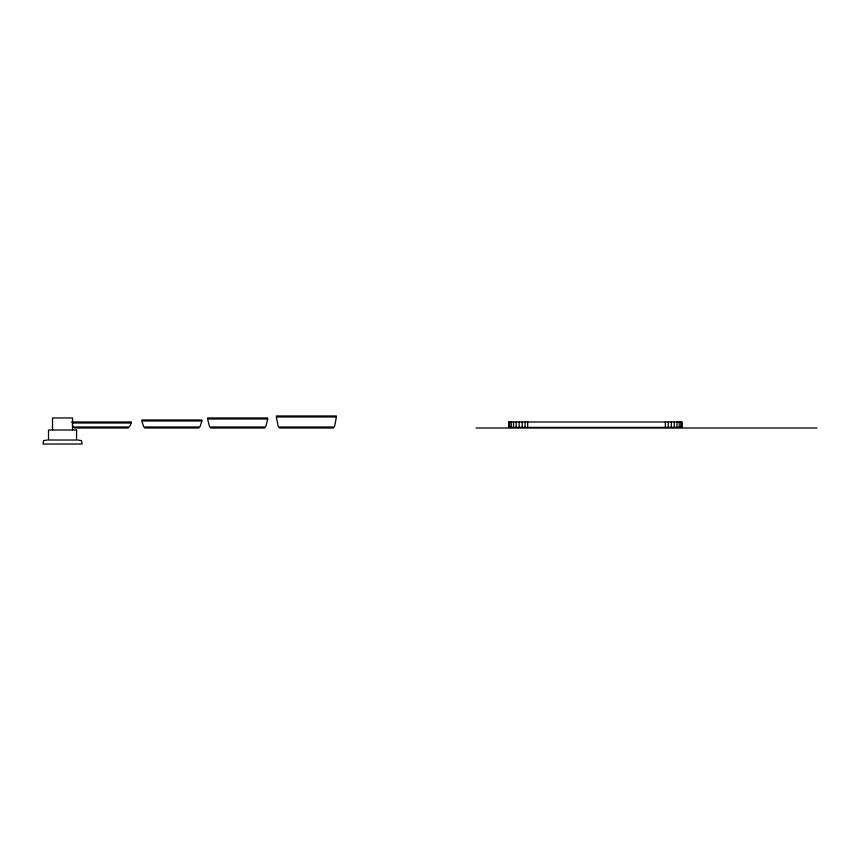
<?xml version="1.0" encoding="UTF-8"?>
<svg xmlns="http://www.w3.org/2000/svg" width="860" height="860" viewBox="0 0 860 860"><rect width="100%" height="100%" fill="white"/><g stroke="black" fill="none" stroke-linecap="round" stroke-linejoin="round"><path stroke-width="1.29" d="M276.329 415.971L336.454 415.971M207.593 417.971L267.718 417.971M141.792 419.981L201.906 419.981M71.509 421.981L131.365 421.981M508.593 421.981L681.872 421.981L681.872 427.398L665.382 427.398L665.382 421.981M72.272 422.991L131.365 422.991L129.365 426.99L73.251 426.99L72.251 424.99M665.092 427.398L508.593 427.398L508.722 421.981M74.25 428L128.366 428M144.792 428L198.907 428M210.603 428L264.708 428M279.339 428L333.443 428M475.956 428L817 428M47.364 440.019L43.591 440.61L43 444.029L82.076 444.029L81.485 440.61L77.712 440.019M681.743 421.981L681.743 427.398M680.83 421.981L680.83 427.398M679.196 421.981L679.196 427.398M676.96 421.981L676.96 427.398M674.272 421.981L674.272 427.398M671.305 421.981L671.305 427.398M668.274 421.981L668.274 427.398M527.642 421.981L527.642 427.398M525.084 421.981L525.084 427.398M522.192 421.981L522.192 427.398M519.16 421.981L519.16 427.398M516.193 421.981L516.193 427.398M513.506 421.981L513.506 427.398M511.27 421.981L511.27 427.398M509.636 421.981L509.636 427.398M72.562 430L72.562 417.971L52.524 417.971L52.524 430M336.454 416.971L334.454 426.99L278.339 426.99L276.329 416.971L336.454 416.971M267.718 418.981L265.708 426.99L209.593 426.99L207.593 418.981L267.718 418.981M201.906 420.981L199.907 426.99L143.792 426.99L141.792 420.981L201.906 420.981M76.572 430L48.515 430L48.515 440.019L76.572 440.019L76.572 430"/></g></svg>
